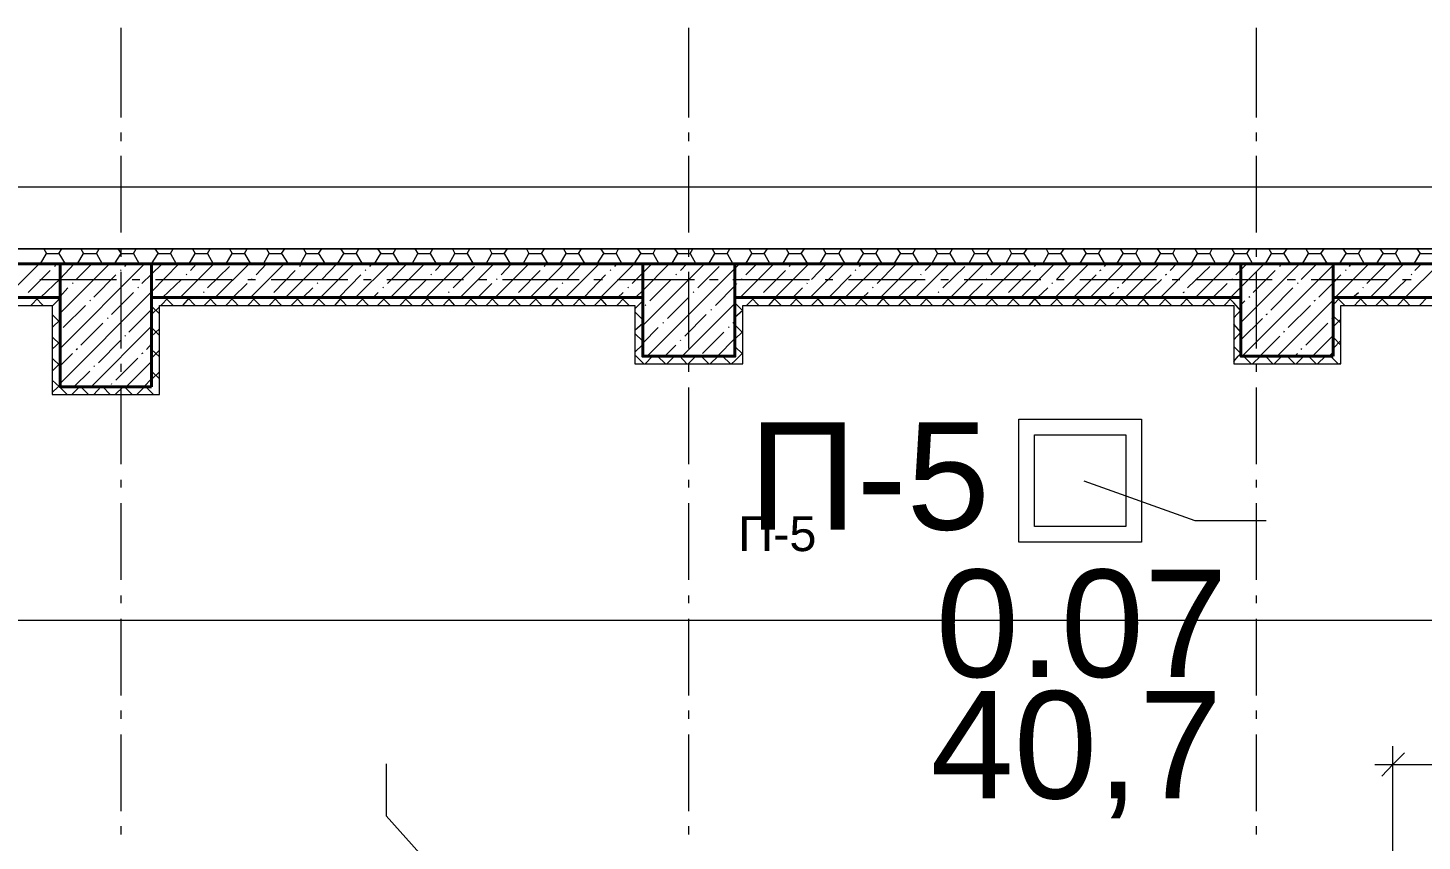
# Model space of a CAD drawing. Header units: millimetres. Extents: x -213547 to 415037, y -3642 to 106956.
# Drawn here: x -188988 to -179895, y 28606 to 33906 of the extents above; entities that cross this region are included whole.
import ezdxf

# ---------------------------------------------------------------- set-up
doc = ezdxf.new("R2010")
doc.units = ezdxf.units.MM
doc.layers.add('PDF _Текст', color=7, linetype='Continuous')
doc.styles.get("Standard").update_dxf_attribs({"font": 'arial.ttf'})

msp = doc.modelspace()

# ---------------------------------------------------------------- linework, layer by layer
at = {"lineweight": 9}
for points in [[(-188380.3, 33321), (-188380.3, 33905.7)], [(-184677.7, 33321), (-184677.7, 33905.7)], [(-180975.2, 33321), (-180975.2, 33905.7)], [(-188380.3, 33168.5), (-188380.3, 33223.6)], [(-184677.7, 33168.5), (-184677.7, 33223.6)], [(-180975.2, 33168.5), (-180975.2, 33223.6)], [(-188380.3, 32571.2), (-188380.3, 33071.1)], [(-184677.7, 32571.2), (-184677.7, 33071.1)], [(-180975.2, 32571.2), (-180975.2, 33071.1)], [(-168384.7, 28983), (-168384.7, 29385.5), (-172769.4, 29385.5), (-172769.4, 32867.8), (-207511.6, 32867.8), (-207511.6, 4645.2), (-168384.7, 4645.2), (-168384.7, 5043.4)], [(-207062.6, 32465.3), (-193129.2, 32465.3), (-207062.6, 32465.3), (-207062.6, 32367.9), (-193129.2, 32367.9), (-173269.2, 32367.9), (-173269.2, 28885.6), (-164711.8, 28885.6), (-164711.8, 28983), (-164711.8, 32367.9), (-121873.9, 32367.9), (-121873.9, 28944.9)], [(-188884.4, 32465.3), (-188867.5, 32435.6), (-188787, 32435.6), (-188744.6, 32367.9)], [(-188787, 32435.6), (-188765.8, 32465.3)], [(-188642.9, 32465.3), (-188626, 32435.6), (-188541.3, 32435.6), (-188503.1, 32367.9)], [(-188541.3, 32435.6), (-188524.3, 32465.3)], [(-188401.5, 32465.3), (-188380.3, 32435.6), (-188299.8, 32435.6), (-188261.7, 32367.9)], [(-188380.3, 32414.5), (-188380.3, 32469.5)], [(-188299.8, 32435.6), (-188282.8, 32465.3)], [(-188160, 32465.3), (-188138.8, 32435.6), (-188058.3, 32435.6), (-188020.2, 32367.9)], [(-188058.3, 32435.6), (-188041.4, 32465.3)], [(-187914.3, 32465.3), (-187897.3, 32435.6), (-187816.9, 32435.6), (-187778.7, 32367.9)], [(-187816.9, 32435.6), (-187799.9, 32465.3)], [(-187672.8, 32465.3), (-187655.9, 32435.6), (-187575.4, 32435.6), (-187537.3, 32367.9)], [(-187575.4, 32435.6), (-187558.4, 32465.3)], [(-187431.3, 32465.3), (-187414.4, 32435.6), (-187333.9, 32435.6), (-187291.5, 32367.9)], [(-187333.9, 32435.6), (-187312.7, 32465.3)], [(-187189.9, 32465.3), (-187172.9, 32435.6), (-187092.4, 32435.6), (-187050.1, 32367.9)], [(-187092.4, 32435.6), (-187071.3, 32465.3)], [(-186948.4, 32465.3), (-186927.2, 32435.6), (-186846.7, 32435.6), (-186808.6, 32367.9)], [(-186846.7, 32435.6), (-186829.8, 32465.3)], [(-186706.9, 32465.3), (-186685.7, 32435.6), (-186605.3, 32435.6), (-186567.1, 32367.9)], [(-186605.3, 32435.6), (-186588.3, 32465.3)], [(-186465.5, 32465.3), (-186444.3, 32435.6), (-186363.8, 32435.6), (-186325.7, 32367.9)], [(-186363.8, 32435.6), (-186346.8, 32465.3)], [(-186219.7, 32465.3), (-186202.8, 32435.6), (-186122.3, 32435.6), (-186084.2, 32367.9)], [(-186122.3, 32435.6), (-186105.4, 32465.3)], [(-185978.3, 32465.3), (-185961.3, 32435.6), (-185880.8, 32435.6), (-185842.7, 32367.9)], [(-185880.8, 32435.6), (-185859.7, 32465.3)], [(-185736.8, 32465.3), (-185719.9, 32435.6), (-185639.4, 32435.6), (-185597, 32367.9)], [(-185639.4, 32435.6), (-185618.2, 32465.3)], [(-185495.3, 32465.3), (-185478.4, 32435.6), (-185397.9, 32435.6), (-185355.5, 32367.9)], [(-185397.9, 32435.6), (-185376.7, 32465.3)], [(-185253.9, 32465.3), (-185232.7, 32435.6), (-185152.2, 32435.6), (-185114.1, 32367.9)], [(-185152.2, 32435.6), (-185135.2, 32465.3)], [(-185012.4, 32465.3), (-184991.2, 32435.6), (-184910.7, 32435.6), (-184872.6, 32367.9)], [(-184910.7, 32435.6), (-184893.8, 32465.3)], [(-184770.9, 32465.3), (-184749.7, 32435.6), (-184669.2, 32435.6), (-184631.1, 32367.9)], [(-184677.7, 32414.5), (-184677.7, 32469.5)], [(-184669.2, 32435.6), (-184652.3, 32465.3)], [(-184525.2, 32465.3), (-184508.3, 32435.6), (-184427.8, 32435.6), (-184389.6, 32367.9)], [(-184427.8, 32435.6), (-184410.8, 32465.3)], [(-184283.7, 32465.3), (-184266.8, 32435.6), (-184186.3, 32435.6), (-184148.2, 32367.9)], [(-184186.3, 32435.6), (-184165.1, 32465.3)], [(-184042.3, 32465.3), (-184025.3, 32435.6), (-183944.8, 32435.6), (-183902.5, 32367.9)], [(-183944.8, 32435.6), (-183923.7, 32465.3)], [(-183800.8, 32465.3), (-183783.9, 32435.6), (-183699.1, 32435.6), (-183661, 32367.9)], [(-183699.1, 32435.6), (-183682.2, 32465.3)], [(-183559.3, 32465.3), (-183538.1, 32435.6), (-183457.7, 32435.6), (-183419.5, 32367.9)], [(-183457.7, 32435.6), (-183440.7, 32465.3)], [(-183317.9, 32465.3), (-183296.7, 32435.6), (-183216.2, 32435.6), (-183178.1, 32367.9)], [(-183216.2, 32435.6), (-183199.2, 32465.3)], [(-183072.1, 32465.3), (-183055.2, 32435.6), (-182974.7, 32435.6), (-182936.6, 32367.9)], [(-182974.7, 32435.6), (-182957.8, 32465.3)], [(-182830.7, 32465.3), (-182813.7, 32435.6), (-182733.2, 32435.6), (-182695.1, 32367.9)], [(-182733.2, 32435.6), (-182716.3, 32465.3)], [(-182589.2, 32465.3), (-182572.3, 32435.6), (-182491.8, 32435.6), (-182449.4, 32367.9)], [(-182491.8, 32435.6), (-182470.6, 32465.3)], [(-182347.7, 32465.3), (-182330.8, 32435.6), (-182250.3, 32435.6), (-182207.9, 32367.9)], [(-182250.3, 32435.6), (-182229.1, 32465.3)], [(-182106.3, 32465.3), (-182085.1, 32435.6), (-182004.6, 32435.6), (-181966.5, 32367.9)], [(-182004.6, 32435.6), (-181987.6, 32465.3)], [(-181864.8, 32465.3), (-181843.6, 32435.6), (-181763.1, 32435.6), (-181725, 32367.9)], [(-181763.1, 32435.6), (-181746.2, 32465.3)], [(-181623.3, 32465.3), (-181602.1, 32435.6), (-181521.6, 32435.6), (-181483.5, 32367.9)], [(-181521.6, 32435.6), (-181504.7, 32465.3)], [(-181377.6, 32465.3), (-181360.7, 32435.6), (-181280.2, 32435.6), (-181242, 32367.9)], [(-181280.2, 32435.6), (-181263.2, 32465.3)], [(-181136.1, 32465.3), (-181119.2, 32435.6), (-181038.7, 32435.6), (-181000.6, 32367.9)], [(-181038.7, 32435.6), (-181017.5, 32465.3)], [(-180975.2, 32414.5), (-180975.2, 32469.5)], [(-180894.7, 32465.3), (-180877.7, 32435.6), (-180797.2, 32435.6), (-180754.9, 32367.9)], [(-180797.2, 32435.6), (-180776, 32465.3)], [(-180653.2, 32465.3), (-180636.2, 32435.6), (-180555.8, 32435.6), (-180513.4, 32367.9)], [(-180555.8, 32435.6), (-180534.6, 32465.3)], [(-180411.7, 32465.3), (-180390.5, 32435.6), (-180310, 32435.6), (-180271.9, 32367.9)], [(-180310, 32435.6), (-180293.1, 32465.3)], [(-180170.3, 32465.3), (-180149.1, 32435.6), (-180068.6, 32435.6), (-180030.5, 32367.9)], [(-180068.6, 32435.6), (-180051.6, 32465.3)], [(-179928.8, 32465.3), (-179907.6, 32435.6), (-179827.1, 32435.6), (-179789, 32367.9)], [(-188905.6, 32367.9), (-188867.5, 32435.6)], [(-188664.1, 32367.9), (-188626, 32435.6)], [(-188422.6, 32367.9), (-188380.3, 32435.6)], [(-188181.2, 32367.9), (-188138.8, 32435.6)], [(-187935.5, 32367.9), (-187897.3, 32435.6)], [(-187694, 32367.9), (-187655.9, 32435.6)], [(-187452.5, 32367.9), (-187414.4, 32435.6)], [(-187211.1, 32367.9), (-187172.9, 32435.6)], [(-186969.6, 32367.9), (-186927.2, 32435.6)], [(-186728.1, 32367.9), (-186685.7, 32435.6)], [(-186482.4, 32367.9), (-186444.3, 32435.6)], [(-186240.9, 32367.9), (-186202.8, 32435.6)], [(-185999.5, 32367.9), (-185961.3, 32435.6)], [(-185758, 32367.9), (-185719.9, 32435.6)], [(-185516.5, 32367.9), (-185478.4, 32435.6)], [(-185275, 32367.9), (-185232.7, 32435.6)], [(-185033.6, 32367.9), (-184991.2, 32435.6)], [(-184787.9, 32367.9), (-184749.7, 32435.6)], [(-184546.4, 32367.9), (-184508.3, 32435.6)], [(-184304.9, 32367.9), (-184266.8, 32435.6)], [(-184063.4, 32367.9), (-184025.3, 32435.6)], [(-183822, 32367.9), (-183783.9, 32435.6)], [(-183580.5, 32367.9), (-183538.1, 32435.6)], [(-183339, 32367.9), (-183296.7, 32435.6)], [(-183093.3, 32367.9), (-183055.2, 32435.6)], [(-182851.9, 32367.9), (-182813.7, 32435.6)], [(-182610.4, 32367.9), (-182572.3, 32435.6)], [(-182368.9, 32367.9), (-182330.8, 32435.6)], [(-182127.4, 32367.9), (-182085.1, 32435.6)], [(-181886, 32367.9), (-181843.6, 32435.6)], [(-181640.3, 32367.9), (-181602.1, 32435.6)], [(-181398.8, 32367.9), (-181360.7, 32435.6)], [(-181157.3, 32367.9), (-181119.2, 32435.6)], [(-180915.8, 32367.9), (-180877.7, 32435.6)], [(-180674.4, 32367.9), (-180636.2, 32435.6)], [(-180432.9, 32367.9), (-180390.5, 32435.6)], [(-180191.4, 32367.9), (-180149.1, 32435.6)], [(-179945.7, 32367.9), (-179907.6, 32435.6)], [(-189134.4, 32147.6), (-188914.1, 32367.9)], [(-188986.1, 32363.6), (-188905.6, 32363.6)], [(-188986.1, 32181.5), (-188842, 32325.5)], [(-188905.6, 32147.6), (-188778.5, 32270.4), (-188685.3, 32367.9)], [(-188812.4, 32350.9), (-188808.2, 32359.4)], [(-188778.5, 32045.9), (-188456.5, 32367.9)], [(-188778.5, 31817.1), (-188227.8, 32367.9)], [(-188778.5, 31588.4), (-188181.2, 32185.7), (-188003.2, 32367.9)], [(-188744.6, 32363.6), (-188664.1, 32363.6)], [(-188672.6, 32266.2), (-188570.9, 32367.9)], [(-188558.2, 32151.8), (-188414.2, 32295.8)], [(-188503.1, 32363.6), (-188422.6, 32363.6)], [(-188384.5, 32325.5), (-188380.3, 32329.7)], [(-188380.3, 31817.1), (-188380.3, 32317)], [(-188354.9, 32350.9), (-188342.2, 32367.9)], [(-188261.7, 32363.6), (-188181.2, 32363.6)], [(-188244.7, 32240.8), (-188181.2, 32300.1), (-188113.4, 32367.9)], [(-188020.2, 32363.6), (-187939.7, 32363.6)], [(-187994.8, 32147.6), (-187774.5, 32367.9)], [(-187956.6, 32295.8), (-187952.4, 32300.1)], [(-187927, 32325.5), (-187888.9, 32367.9)], [(-187816.9, 32211.1), (-187672.8, 32350.9)], [(-187778.7, 32363.6), (-187694, 32363.6)], [(-187766, 32147.6), (-187545.7, 32367.9)], [(-187537.3, 32147.6), (-187317, 32367.9)], [(-187533, 32363.6), (-187452.5, 32363.6)], [(-187499.1, 32295.8), (-187431.3, 32367.9)], [(-187384.7, 32181.5), (-187244.9, 32325.5)], [(-187308.5, 32147.6), (-187088.2, 32367.9)], [(-187291.5, 32363.6), (-187211.1, 32363.6)], [(-187215.3, 32350.9), (-187211.1, 32359.4)], [(-187079.7, 32147.6), (-186859.4, 32367.9)], [(-187071.3, 32266.2), (-186973.8, 32367.9)], [(-187050.1, 32363.6), (-186969.6, 32363.6)], [(-186956.9, 32151.8), (-186817.1, 32295.8)], [(-186851, 32147.6), (-186630.7, 32367.9)], [(-186808.6, 32363.6), (-186728.1, 32363.6)], [(-186787.4, 32325.5), (-186783.2, 32329.7)], [(-186757.8, 32350.9), (-186745.1, 32367.9)], [(-186643.4, 32240.8), (-186516.3, 32367.9)], [(-186622.2, 32147.6), (-186401.9, 32367.9)], [(-186567.1, 32363.6), (-186486.6, 32363.6)], [(-186393.4, 32147.6), (-186173.1, 32367.9)], [(-186359.5, 32295.8), (-186355.3, 32300.1)], [(-186329.9, 32325.5), (-186287.5, 32367.9)], [(-186325.7, 32363.6), (-186245.2, 32363.6)], [(-186215.5, 32211.1), (-186075.7, 32350.9)], [(-186168.9, 32147.6), (-185948.6, 32367.9)], [(-186079.9, 32363.6), (-185999.5, 32363.6)], [(-185940.2, 32147.6), (-185719.9, 32367.9)], [(-185902, 32295.8), (-185834.2, 32367.9)], [(-185838.5, 32363.6), (-185758, 32363.6)], [(-185787.6, 32181.5), (-185647.8, 32325.5)], [(-185711.4, 32147.6), (-185491.1, 32367.9)], [(-185618.2, 32350.9), (-185614, 32359.4)], [(-185597, 32363.6), (-185516.5, 32363.6)], [(-185482.6, 32147.6), (-185262.3, 32367.9)], [(-185474.2, 32266.2), (-185376.7, 32367.9)], [(-185359.8, 32151.8), (-185220, 32295.8)], [(-185355.5, 32363.6), (-185275, 32363.6)], [(-185253.9, 32147.6), (-185033.6, 32367.9)], [(-185190.3, 32325.5), (-185186.1, 32329.7)], [(-185160.7, 32350.9), (-185148, 32367.9)], [(-185114.1, 32363.6), (-185033.6, 32363.6)], [(-185046.3, 32240.8), (-184978.5, 32308.6), (-184919.2, 32367.9)], [(-185025.1, 32147.6), (-184978.5, 32194.2), (-184804.8, 32367.9)], [(-184978.5, 31965.4), (-184576, 32367.9)], [(-184948.8, 31766.3), (-184376.9, 32338.2), (-184347.3, 32367.9)], [(-184762.4, 32295.8), (-184758.2, 32300.1)], [(-184732.8, 32325.5), (-184690.4, 32367.9)], [(-184677.7, 31817.1), (-184677.7, 32317)], [(-184618.4, 32211.1), (-184478.6, 32350.9)], [(-184376.9, 32363.6), (-184304.9, 32363.6)], [(-184343, 32147.6), (-184122.8, 32367.9)], [(-184304.9, 32295.8), (-184232.9, 32367.9)], [(-184190.5, 32181.5), (-184046.5, 32325.5)], [(-184143.9, 32363.6), (-184063.4, 32363.6)], [(-184114.3, 32147.6), (-183894, 32367.9)], [(-184021.1, 32350.9), (-184016.9, 32359.4)], [(-183902.5, 32363.6), (-183822, 32363.6)], [(-183885.5, 32147.6), (-183665.2, 32367.9)], [(-183877.1, 32266.2), (-183779.6, 32367.9)], [(-183762.7, 32151.8), (-183618.6, 32295.8)], [(-183661, 32363.6), (-183580.5, 32363.6)], [(-183656.8, 32147.6), (-183436.5, 32367.9)], [(-183593.2, 32325.5), (-183589, 32329.7)], [(-183563.6, 32350.9), (-183550.9, 32367.9)], [(-183449.2, 32240.8), (-183322.1, 32367.9)], [(-183428, 32147.6), (-183207.7, 32367.9)], [(-183419.5, 32363.6), (-183339, 32363.6)], [(-183199.2, 32147.6), (-182978.9, 32367.9)], [(-183178.1, 32363.6), (-183097.6, 32363.6)], [(-183165.3, 32295.8), (-183161.1, 32300.1)], [(-183135.7, 32325.5), (-183093.3, 32367.9)], [(-183021.3, 32211.1), (-182877.3, 32350.9)], [(-182970.5, 32147.6), (-182750.2, 32367.9)], [(-182936.6, 32363.6), (-182851.9, 32363.6)], [(-182741.7, 32147.6), (-182521.4, 32367.9)], [(-182707.8, 32295.8), (-182635.8, 32367.9)], [(-182690.9, 32363.6), (-182610.4, 32363.6)], [(-182593.4, 32181.5), (-182449.4, 32325.5)], [(-182512.9, 32147.6), (-182292.7, 32367.9)], [(-182449.4, 32363.6), (-182368.9, 32363.6)], [(-182424, 32350.9), (-182415.5, 32359.4)], [(-182288.4, 32147.6), (-182068.1, 32367.9)], [(-182279.9, 32266.2), (-182182.5, 32367.9)], [(-182207.9, 32363.6), (-182127.4, 32363.6)], [(-182165.6, 32151.8), (-182021.5, 32295.8)], [(-182059.7, 32147.6), (-181839.4, 32367.9)], [(-181996.1, 32325.5), (-181987.6, 32329.7)], [(-181966.5, 32350.9), (-181953.8, 32367.9)], [(-181966.5, 32363.6), (-181886, 32363.6)], [(-181852.1, 32240.8), (-181725, 32367.9)], [(-181830.9, 32147.6), (-181610.6, 32367.9)], [(-181725, 32363.6), (-181644.5, 32363.6)], [(-181602.1, 32147.6), (-181381.8, 32367.9)], [(-181568.2, 32295.8), (-181559.8, 32300.1)], [(-181538.6, 32325.5), (-181496.2, 32367.9)], [(-181483.5, 32363.6), (-181403, 32363.6)], [(-181424.2, 32211.1), (-181280.2, 32350.9)], [(-181373.4, 32147.6), (-181153.1, 32367.9)], [(-181237.8, 32363.6), (-181157.3, 32363.6)], [(-181144.6, 32147.6), (-181076.8, 32215.4), (-180924.3, 32367.9)], [(-181110.7, 32295.8), (-181076.8, 32329.7), (-181038.7, 32367.9)], [(-181076.8, 31986.6), (-180695.6, 32367.9)], [(-181068.4, 31766.3), (-180475.3, 32359.4), (-180466.8, 32367.9)], [(-180996.3, 32363.6), (-180915.8, 32363.6)], [(-180996.3, 32181.5), (-180852.3, 32325.5)], [(-180975.2, 31817.1), (-180975.2, 32317)], [(-180822.6, 32350.9), (-180818.4, 32359.4)], [(-180754.9, 32363.6), (-180674.4, 32363.6)], [(-180682.8, 32266.2), (-180581.2, 32367.9)], [(-180568.5, 32151.8), (-180475.3, 32245), (-180424.4, 32295.8)], [(-180513.4, 32363.6), (-180432.9, 32363.6)], [(-180462.6, 32147.6), (-180242.3, 32367.9)], [(-180394.8, 32325.5), (-180390.5, 32329.7)], [(-180369.4, 32350.9), (-180356.6, 32367.9)], [(-180271.9, 32363.6), (-180191.4, 32363.6)], [(-180255, 32240.8), (-180127.9, 32367.9)], [(-180233.8, 32147.6), (-180013.5, 32367.9)], [(-180030.5, 32363.6), (-179950, 32363.6)], [(-180005, 32147.6), (-179784.7, 32367.9)], [(-179966.9, 32295.8), (-179962.7, 32300.1)], [(-179941.5, 32325.5), (-179899.1, 32367.9)], [(-188909.8, 32266.2), (-188409.9, 32266.2)], [(-188791.2, 32147.6), (-188778.5, 32156), (-188727.7, 32211.1)], [(-188698, 32240.8), (-188693.8, 32245)], [(-188308.3, 32266.2), (-188257.4, 32266.2)], [(-188270.1, 32211.1), (-188265.9, 32215.4)], [(-188155.8, 32266.2), (-187655.9, 32266.2)], [(-188109.2, 32147.6), (-187986.3, 32266.2)], [(-187651.6, 32147.6), (-187558.4, 32240.8)], [(-187554.2, 32266.2), (-187503.4, 32266.2)], [(-187528.8, 32266.2), (-187524.5, 32270.4)], [(-187401.7, 32266.2), (-186901.8, 32266.2)], [(-187194.1, 32147.6), (-187130.6, 32211.1)], [(-187100.9, 32240.8), (-187096.7, 32245)], [(-186800.1, 32266.2), (-186749.3, 32266.2)], [(-186673, 32211.1), (-186668.8, 32215.4)], [(-186647.6, 32266.2), (-186147.7, 32266.2)], [(-186507.8, 32147.6), (-186389.2, 32266.2)], [(-186054.5, 32147.6), (-185961.3, 32240.8)], [(-186050.3, 32266.2), (-185995.2, 32266.2)], [(-185931.7, 32266.2), (-185927.4, 32270.4)], [(-185893.6, 32266.2), (-185393.7, 32266.2)], [(-185597, 32147.6), (-185533.5, 32211.1)], [(-185503.8, 32240.8), (-185499.6, 32245)], [(-185296.2, 32266.2), (-185241.2, 32266.2)], [(-185143.7, 32266.2), (-184639.6, 32266.2)], [(-185075.9, 32211.1), (-185071.7, 32215.4)], [(-184931.9, 32126.4), (-184792.1, 32266.2)], [(-184542.2, 32266.2), (-184487.1, 32266.2)], [(-184504, 32096.7), (-184376.9, 32223.8), (-184364.2, 32240.8)], [(-184389.6, 32266.2), (-183889.8, 32266.2)], [(-184334.6, 32266.2), (-184330.3, 32270.4)], [(-183999.9, 32147.6), (-183936.4, 32211.1)], [(-183906.7, 32240.8), (-183902.5, 32245)], [(-183788.1, 32266.2), (-183737.3, 32266.2)], [(-183635.6, 32266.2), (-183135.7, 32266.2)], [(-183478.8, 32211.1), (-183474.6, 32215.4)], [(-183313.6, 32147.6), (-183190.8, 32266.2)], [(-183034, 32266.2), (-182983.2, 32266.2)], [(-182881.5, 32266.2), (-182381.6, 32266.2)], [(-182856.1, 32147.6), (-182762.9, 32240.8)], [(-182737.5, 32266.2), (-182733.2, 32270.4)], [(-182402.8, 32147.6), (-182335, 32211.1)], [(-182309.6, 32240.8), (-182305.4, 32245)], [(-182279.9, 32266.2), (-182229.1, 32266.2)], [(-182127.4, 32266.2), (-181627.6, 32266.2)], [(-181881.7, 32211.1), (-181873.3, 32215.4)], [(-181716.5, 32147.6), (-181593.7, 32266.2)], [(-181525.9, 32266.2), (-181475, 32266.2)], [(-181373.4, 32266.2), (-180873.5, 32266.2)], [(-181259, 32147.6), (-181165.8, 32240.8)], [(-181136.1, 32266.2), (-181131.9, 32270.4)], [(-180882, 32067.1), (-180737.9, 32211.1)], [(-180776, 32266.2), (-180721, 32266.2)], [(-180708.3, 32240.8), (-180704, 32245)], [(-180619.3, 32266.2), (-180119.4, 32266.2)], [(-180280.4, 32211.1), (-180276.2, 32215.4)], [(-180119.4, 32147.6), (-179996.6, 32266.2)], [(-180022, 32266.2), (-179966.9, 32266.2)], [(-184978.5, 32147.6), (-185029.3, 32147.6), (-188130.3, 32147.6), (-188181.2, 32147.6), (-188181.2, 31567.2), (-188778.5, 31567.2), (-188778.5, 32147.6), (-188829.3, 32147.6), (-189782.5, 32147.6), (-189829.1, 32147.6)], [(-188969.1, 32096.7), (-188918.3, 32147.6)], [(-188888.6, 32096.7), (-188939.5, 32147.6)], [(-188829.3, 32092.5), (-188778.5, 32143.3)], [(-188778.5, 32126.4), (-188799.7, 32147.6)], [(-188583.6, 32126.4), (-188579.4, 32130.6)], [(-188443.8, 32037.4), (-188299.8, 32181.5)], [(-188121.9, 32096.7), (-188071, 32147.6)], [(-188041.4, 32096.7), (-188092.2, 32147.6)], [(-187977.8, 32096.7), (-187931.2, 32147.6)], [(-187897.3, 32096.7), (-187948.2, 32147.6)], [(-187880.4, 32147.6), (-187871.9, 32151.8)], [(-187842.3, 32181.5), (-187838, 32185.7)], [(-187838, 32096.7), (-187787.2, 32147.6)], [(-187757.5, 32096.7), (-187808.4, 32147.6)], [(-187698.2, 32096.7), (-187647.4, 32147.6)], [(-187617.7, 32096.7), (-187664.3, 32147.6)], [(-187554.2, 32096.7), (-187503.4, 32147.6)], [(-187473.7, 32096.7), (-187524.5, 32147.6)], [(-187414.4, 32151.8), (-187410.2, 32156)], [(-187414.4, 32096.7), (-187363.6, 32147.6)], [(-187333.9, 32096.7), (-187384.7, 32147.6)], [(-187270.4, 32096.7), (-187219.5, 32147.6)], [(-187189.9, 32096.7), (-187240.7, 32147.6)], [(-187130.6, 32096.7), (-187079.7, 32147.6)], [(-187050.1, 32096.7), (-187100.9, 32147.6)], [(-186986.5, 32096.7), (-186939.9, 32147.6)], [(-186910.3, 32096.7), (-186956.9, 32147.6)], [(-186846.7, 32096.7), (-186795.9, 32147.6)], [(-186766.2, 32096.7), (-186817.1, 32147.6)], [(-186736.6, 32147.6), (-186702.7, 32181.5)], [(-186706.9, 32096.7), (-186656.1, 32147.6)], [(-186626.4, 32096.7), (-186677.3, 32147.6)], [(-186562.9, 32096.7), (-186512.1, 32147.6)], [(-186482.4, 32096.7), (-186533.2, 32147.6)], [(-186423.1, 32096.7), (-186372.3, 32147.6)], [(-186342.6, 32096.7), (-186393.4, 32147.6)], [(-186279.1, 32147.6), (-186274.8, 32151.8)], [(-186279.1, 32096.7), (-186232.5, 32147.6)], [(-186202.8, 32096.7), (-186249.4, 32147.6)], [(-186245.2, 32181.5), (-186240.9, 32185.7)], [(-186139.3, 32096.7), (-186088.4, 32147.6)], [(-186058.8, 32096.7), (-186109.6, 32147.6)], [(-185999.5, 32096.7), (-185948.6, 32147.6)], [(-185919, 32096.7), (-185969.8, 32147.6)], [(-185855.4, 32096.7), (-185804.6, 32147.6)], [(-185774.9, 32096.7), (-185825.8, 32147.6)], [(-185817.3, 32151.8), (-185813.1, 32156)], [(-185715.6, 32096.7), (-185664.8, 32147.6)], [(-185635.1, 32096.7), (-185686, 32147.6)], [(-185571.6, 32096.7), (-185525, 32147.6)], [(-185495.3, 32096.7), (-185541.9, 32147.6)], [(-185431.8, 32096.7), (-185381, 32147.6)], [(-185351.3, 32096.7), (-185402.1, 32147.6)], [(-185292, 32096.7), (-185241.2, 32147.6)], [(-185211.5, 32096.7), (-185258.1, 32147.6)], [(-185148, 32096.7), (-185097.1, 32147.6)], [(-185139.5, 32147.6), (-185105.6, 32181.5)], [(-185067.5, 32096.7), (-185118.3, 32147.6)], [(-185029.3, 32075.6), (-184978.5, 32126.4)], [(-178323.2, 32147.6), (-178374, 32147.6), (-180424.4, 32147.6), (-180475.3, 32147.6), (-180475.3, 31766.3), (-181076.8, 31766.3), (-181076.8, 32147.6), (-181123.4, 32147.6), (-184326.1, 32147.6), (-184376.9, 32147.6), (-184376.9, 31766.3), (-184978.5, 31766.3)], [(-184961.6, 32096.7), (-184957.3, 32101)], [(-184817.5, 32012), (-184677.7, 32151.8)], [(-184720.1, 31766.3), (-184376.9, 32109.4)], [(-184648.1, 32181.5), (-184643.8, 32185.7)], [(-184326.1, 32062.8), (-184376.9, 32113.7)], [(-184300.7, 32096.7), (-184249.8, 32147.6)], [(-184220.2, 32096.7), (-184271, 32147.6)], [(-184220.2, 32151.8), (-184216, 32156)], [(-184156.6, 32096.7), (-184110, 32147.6)], [(-184076.2, 32096.7), (-184127, 32147.6)], [(-184016.9, 32096.7), (-183966, 32147.6)], [(-183936.4, 32096.7), (-183987.2, 32147.6)], [(-183877.1, 32096.7), (-183826.2, 32147.6)], [(-183796.6, 32096.7), (-183843.2, 32147.6)], [(-183733, 32096.7), (-183682.2, 32147.6)], [(-183652.5, 32096.7), (-183703.4, 32147.6)], [(-183593.2, 32096.7), (-183542.4, 32147.6)], [(-183512.7, 32096.7), (-183563.6, 32147.6)], [(-183542.4, 32147.6), (-183508.5, 32181.5)], [(-183449.2, 32096.7), (-183402.6, 32147.6)], [(-183368.7, 32096.7), (-183419.5, 32147.6)], [(-183309.4, 32096.7), (-183258.5, 32147.6)], [(-183228.9, 32096.7), (-183279.7, 32147.6)], [(-183169.6, 32096.7), (-183118.7, 32147.6)], [(-183089.1, 32096.7), (-183135.7, 32147.6)], [(-183084.9, 32147.6), (-183076.4, 32151.8)], [(-183051, 32181.5), (-183046.7, 32185.7)], [(-183025.5, 32096.7), (-182974.7, 32147.6)], [(-182945.1, 32096.7), (-182995.9, 32147.6)], [(-182885.7, 32096.7), (-182834.9, 32147.6)], [(-182805.3, 32096.7), (-182856.1, 32147.6)], [(-182741.7, 32096.7), (-182690.9, 32147.6)], [(-182661.2, 32096.7), (-182712.1, 32147.6)], [(-182623.1, 32151.8), (-182618.9, 32156)], [(-182601.9, 32096.7), (-182551.1, 32147.6)], [(-182521.4, 32096.7), (-182572.3, 32147.6)], [(-182457.9, 32096.7), (-182411.3, 32147.6)], [(-182381.6, 32096.7), (-182428.2, 32147.6)], [(-182318.1, 32096.7), (-182267.2, 32147.6)], [(-182237.6, 32096.7), (-182288.4, 32147.6)], [(-182178.3, 32096.7), (-182127.4, 32147.6)], [(-182097.8, 32096.7), (-182148.6, 32147.6)], [(-182034.2, 32096.7), (-181983.4, 32147.6)], [(-181953.8, 32096.7), (-182004.6, 32147.6)], [(-181945.3, 32147.6), (-181907.2, 32181.5)], [(-181894.4, 32096.7), (-181843.6, 32147.6)], [(-181814, 32096.7), (-181864.8, 32147.6)], [(-181750.4, 32096.7), (-181703.8, 32147.6)], [(-181674.2, 32096.7), (-181720.8, 32147.6)], [(-181610.6, 32096.7), (-181559.8, 32147.6)], [(-181530.1, 32096.7), (-181581, 32147.6)], [(-181487.8, 32147.6), (-181479.3, 32151.8)], [(-181470.8, 32096.7), (-181420, 32147.6)], [(-181453.9, 32181.5), (-181445.4, 32185.7)], [(-181390.3, 32096.7), (-181441.2, 32147.6)], [(-181326.8, 32096.7), (-181275.9, 32147.6)], [(-181246.3, 32096.7), (-181297.1, 32147.6)], [(-181187, 32096.7), (-181136.1, 32147.6)], [(-181076.8, 32062.8), (-181123.4, 32113.7), (-181157.3, 32147.6)], [(-181076.8, 32101), (-181051.4, 32126.4)], [(-181026, 32151.8), (-181017.5, 32156)], [(-180839.6, 31766.3), (-180475.3, 32130.6)], [(-180598.1, 32126.4), (-180589.6, 32130.6)], [(-180475.3, 32101), (-180428.7, 32147.6)], [(-180399, 32096.7), (-180424.4, 32122.2), (-180449.8, 32147.6)], [(-180348.2, 32147.6), (-180310, 32181.5)], [(-180335.5, 32096.7), (-180288.9, 32147.6)], [(-180255, 32096.7), (-180305.8, 32147.6)], [(-180195.7, 32096.7), (-180144.8, 32147.6)], [(-180115.2, 32096.7), (-180166, 32147.6)], [(-180055.9, 32096.7), (-180005, 32147.6)], [(-179975.4, 32096.7), (-180022, 32147.6)], [(-179911.8, 32096.7), (-179861, 32147.6)], [(-189829.1, 28445), (-189782.5, 28445), (-189782.5, 32096.7), (-188829.3, 32096.7), (-188829.3, 31567.2), (-188829.3, 31516.4), (-188181.2, 31516.4), (-188130.3, 31516.4), (-188130.3, 32096.7), (-185029.3, 32096.7), (-185029.3, 31766.3), (-185029.3, 31715.5), (-184376.9, 31715.5), (-184326.1, 31715.5), (-184326.1, 32096.7), (-181123.4, 32096.7), (-181123.4, 31766.3), (-181123.4, 31715.5), (-180475.3, 31715.5), (-180424.4, 31715.5), (-180424.4, 32096.7), (-178374, 32096.7), (-178374, 28445), (-178323.2, 28445)], [(-188778.5, 31986.6), (-188829.3, 32037.4)], [(-188757.3, 31952.7), (-188613.3, 32096.7)], [(-188469.2, 32012), (-188465, 32016.2)], [(-188329.4, 31923), (-188185.4, 32067.1)], [(-188130.3, 32041.7), (-188181.2, 32092.5)], [(-188181.2, 32037.4), (-188130.3, 32088.3)], [(-184978.5, 32003.5), (-185029.3, 32054.4)], [(-184703.1, 31897.6), (-184563.3, 32037.4)], [(-184533.7, 32067.1), (-184529.4, 32071.3)], [(-184376.9, 32020.5), (-184326.1, 32067.1)], [(-181123.4, 32016.2), (-181076.8, 32067.1)], [(-181076.8, 31872.2), (-180937, 32012)], [(-180911.6, 32037.4), (-180903.1, 32041.7)], [(-180767.6, 31952.7), (-180623.5, 32096.7)], [(-180483.7, 32012), (-180475.3, 32016.2)], [(-180424.4, 31982.4), (-180475.3, 32029)], [(-188829.3, 31952.7), (-188778.5, 32003.5)], [(-188642.9, 31838.3), (-188498.9, 31982.4)], [(-188575.2, 31567.2), (-188181.2, 31961.2)], [(-188130.3, 31901.9), (-188181.2, 31952.7)], [(-188181.2, 31897.6), (-188130.3, 31944.2)], [(-185029.3, 31935.8), (-184978.5, 31982.4)], [(-184978.5, 31851), (-184876.8, 31952.7)], [(-184847.2, 31982.4), (-184842.9, 31986.6)], [(-184588.8, 31783.2), (-184449, 31923)], [(-184419.3, 31952.7), (-184415.1, 31956.9)], [(-184389.6, 31982.4), (-184376.9, 31995.1)], [(-184326.1, 31918.8), (-184376.9, 31969.6)], [(-184376.9, 31876.4), (-184326.1, 31927.3)], [(-181123.4, 31872.2), (-181076.8, 31923), (-181123.4, 31973.9)], [(-180797.2, 31923), (-180793, 31931.5)], [(-180653.2, 31838.3), (-180509.2, 31982.4)], [(-180475.3, 31956.9), (-180424.4, 32007.8)], [(-188778.5, 31842.6), (-188829.3, 31893.4)], [(-188829.3, 31812.9), (-188778.5, 31859.5)], [(-188528.6, 31723.9), (-188384.5, 31868)], [(-188354.9, 31897.6), (-188350.6, 31901.9)], [(-188215.1, 31808.7), (-188181.2, 31846.8)], [(-184978.5, 31863.7), (-185029.3, 31914.6)], [(-185029.3, 31791.7), (-184978.5, 31842.6)], [(-184834.5, 31766.3), (-184762.4, 31838.3)], [(-184732.8, 31868), (-184728.6, 31872.2)], [(-184491.3, 31766.3), (-184376.9, 31880.7)], [(-184326.1, 31779), (-184376.9, 31829.8)], [(-181123.4, 31732.4), (-181093.8, 31766.3), (-181076.8, 31783.2), (-181123.4, 31829.8)], [(-180954, 31766.3), (-180822.6, 31897.6)], [(-180610.8, 31766.3), (-180475.3, 31901.9)], [(-180424.4, 31838.3), (-180475.3, 31889.2)], [(-180475.3, 31817.1), (-180424.4, 31868)], [(-188778.5, 31702.8), (-188829.3, 31753.6)], [(-188778.5, 31702.8), (-188698, 31783.2)], [(-188672.6, 31808.7), (-188664.1, 31817.1)], [(-188414.2, 31609.6), (-188270.1, 31753.6)], [(-188244.7, 31783.2), (-188236.2, 31787.5)], [(-188130.3, 31762.1), (-188181.2, 31808.7)], [(-188181.2, 31753.6), (-188130.3, 31804.4)], [(-184970, 31715.5), (-185020.9, 31766.3), (-185029.3, 31770.5)], [(-184961.6, 31715.5), (-184915, 31766.3)], [(-184830.2, 31715.5), (-184881.1, 31766.3)], [(-184821.8, 31715.5), (-184770.9, 31766.3)], [(-184690.4, 31715.5), (-184737, 31766.3)], [(-184682, 31715.5), (-184631.1, 31766.3)], [(-184546.4, 31715.5), (-184597.2, 31766.3)], [(-184537.9, 31715.5), (-184487.1, 31766.3)], [(-184406.6, 31715.5), (-184457.4, 31766.3)], [(-184398.1, 31715.5), (-184376.9, 31736.6), (-184326.1, 31787.5)], [(-184376.9, 31766.3), (-184376.9, 31766.3)], [(-181009, 31715.5), (-181059.9, 31766.3)], [(-181000.6, 31715.5), (-180949.7, 31766.3)], [(-180869.2, 31715.5), (-180915.8, 31766.3)], [(-180860.8, 31715.5), (-180809.9, 31766.3)], [(-180725.2, 31715.5), (-180776, 31766.3)], [(-180725.2, 31766.3), (-180708.3, 31783.2)], [(-180716.7, 31715.5), (-180665.9, 31766.3)], [(-180682.8, 31808.7), (-180678.6, 31817.1)], [(-180585.4, 31715.5), (-180636.2, 31766.3)], [(-180576.9, 31715.5), (-180526.1, 31766.3)], [(-180496.4, 31766.3), (-180475.3, 31791.7)], [(-180441.4, 31715.5), (-180475.3, 31749.4), (-180492.2, 31766.3)], [(-188829.3, 31668.9), (-188778.5, 31719.7)], [(-188689.5, 31567.2), (-188583.6, 31668.9)], [(-188558.2, 31698.5), (-188554, 31702.8)], [(-188380.3, 31664.6), (-188380.3, 31715.5)], [(-188346.4, 31567.2), (-188181.2, 31732.4)], [(-188130.3, 31618), (-188181.2, 31668.9)], [(-188181.2, 31613.8), (-188130.3, 31664.6)], [(-184677.7, 31664.6), (-184677.7, 31715.5)], [(-180975.2, 31664.6), (-180975.2, 31715.5)], [(-180432.9, 31715.5), (-180424.4, 31723.9)], [(-188731.9, 31516.4), (-188782.7, 31567.2), (-188829.3, 31609.6)], [(-188829.3, 31529.1), (-188791.2, 31567.2), (-188778.5, 31579.9)], [(-188702.2, 31516.4), (-188651.4, 31567.2)], [(-188592.1, 31516.4), (-188642.9, 31567.2)], [(-188558.2, 31516.4), (-188511.6, 31567.2)], [(-188452.3, 31516.4), (-188498.9, 31567.2)], [(-188443.8, 31584.1), (-188439.6, 31588.4)], [(-188418.4, 31516.4), (-188367.6, 31567.2)], [(-188380.3, 31063.1), (-188380.3, 31563)], [(-188308.3, 31516.4), (-188359.1, 31567.2)], [(-188278.6, 31516.4), (-188227.8, 31567.2)], [(-188232, 31567.2), (-188181.2, 31618)], [(-188168.5, 31516.4), (-188181.2, 31529.1), (-188219.3, 31567.2)], [(-184677.7, 31063.1), (-184677.7, 31563)], [(-180975.2, 31063.1), (-180975.2, 31563)], [(-188134.6, 31516.4), (-188130.3, 31520.6)], [(-188380.3, 30910.6), (-188380.3, 30961.4)], [(-184677.7, 30910.6), (-184677.7, 30961.4)], [(-182102, 30952.9), (-181377.6, 30694.5), (-180911.6, 30694.5)], [(-180975.2, 30910.6), (-180975.2, 30961.4)], [(-188380.3, 30309), (-188380.3, 30808.9)], [(-184677.7, 30309), (-184677.7, 30808.9)], [(-180975.2, 30309), (-180975.2, 30808.9)], [(-188380.3, 30156.5), (-188380.3, 30207.3)], [(-184677.7, 30156.5), (-184677.7, 30207.3)], [(-180975.2, 30156.5), (-180975.2, 30207.3)], [(-190070.6, 30046.3), (-189829.1, 30046.3), (-178323.2, 30046.3), (-178204.6, 30046.3), (-173370.9, 30046.3)], [(-188380.3, 29554.9), (-188380.3, 30054.8)], [(-184677.7, 29554.9), (-184677.7, 30054.8)], [(-180975.2, 29554.9), (-180975.2, 30054.8)], [(-188380.3, 29402.4), (-188380.3, 29457.5)], [(-184677.7, 29402.4), (-184677.7, 29457.5)], [(-180975.2, 29402.4), (-180975.2, 29457.5)], [(-188380.3, 28800.9), (-188380.3, 29300.8)], [(-184677.7, 28800.9), (-184677.7, 29300.8)], [(-180975.2, 28800.9), (-180975.2, 29300.8)], [(-180085.5, 28449.2), (-180085.5, 29105.9), (-180085.5, 29224.5)], [(-186651.9, 29110.1), (-186651.9, 28771.2), (-186304.5, 28381.5)], [(-180204.1, 29105.9), (-178683.3, 29105.9), (-178204.6, 29105.9)], [(-188380.3, 28648.4), (-188380.3, 28703.4)], [(-184677.7, 28648.4), (-184677.7, 28703.4)], [(-180975.2, 28648.4), (-180975.2, 28703.4)]]:
    msp.add_lwpolyline(points, dxfattribs=at)
for points in [[(-173167.6, 32367.9), (-173167.6, 28885.6), (-173167.6, 32367.9), (-173167.6, 32465.3), (-193129.2, 32465.3), (-173167.6, 32465.3)], [(-181725, 30554.7), (-182525.7, 30554.7), (-182525.7, 31355.4), (-181725, 31355.4)], [(-181826.7, 30656.4), (-182424, 30656.4), (-182424, 31253.7), (-181826.7, 31253.7)]]:
    msp.add_lwpolyline(points, close=True, dxfattribs=at)
at = {"lineweight": 40}
for points in [[(-190180.7, 32147.6), (-188778.5, 32147.6), (-188778.5, 32367.9), (-190180.7, 32367.9)], [(-188181.2, 31567.2), (-188181.2, 32367.9), (-188778.5, 32367.9), (-188778.5, 31567.2)], [(-188181.2, 32147.6), (-184978.5, 32147.6), (-184978.5, 32367.9), (-188181.2, 32367.9)], [(-184376.9, 32367.9), (-184978.5, 32367.9), (-184978.5, 31766.3), (-184376.9, 31766.3)], [(-184376.9, 32147.6), (-181076.8, 32147.6), (-181076.8, 32367.9), (-184376.9, 32367.9)], [(-180475.3, 31766.3), (-180475.3, 32367.9), (-181076.8, 32367.9), (-181076.8, 31766.3)], [(-180475.3, 32147.6), (-176870.1, 32147.6), (-176870.1, 32367.9), (-180475.3, 32367.9)]]:
    msp.add_lwpolyline(points, close=True, dxfattribs=at)
at = {"lineweight": 18}
msp.add_lwpolyline([(-180009.3, 29182.1), (-180085.5, 29105.9), (-180157.5, 29029.6)], dxfattribs=at)

# ---------------------------------------------------------------- texts
at = {"char_height": 700, "attachment_point": 4}
for s, insert in [('П-5', (-184286, 30980.5)), ('0.07', (-183067.7, 30020.2)), ('40,7', (-183101.5, 29168.6))]:
    msp.add_mtext(s, dxfattribs=dict(at, insert=insert))
at = {"layer": 'PDF _Текст', "insert": (-184356.4, 30608.1), "char_height": 227.67, "attachment_point": 4}
msp.add_mtext('П-5', dxfattribs=at)

doc.saveas('drawing.dxf')
